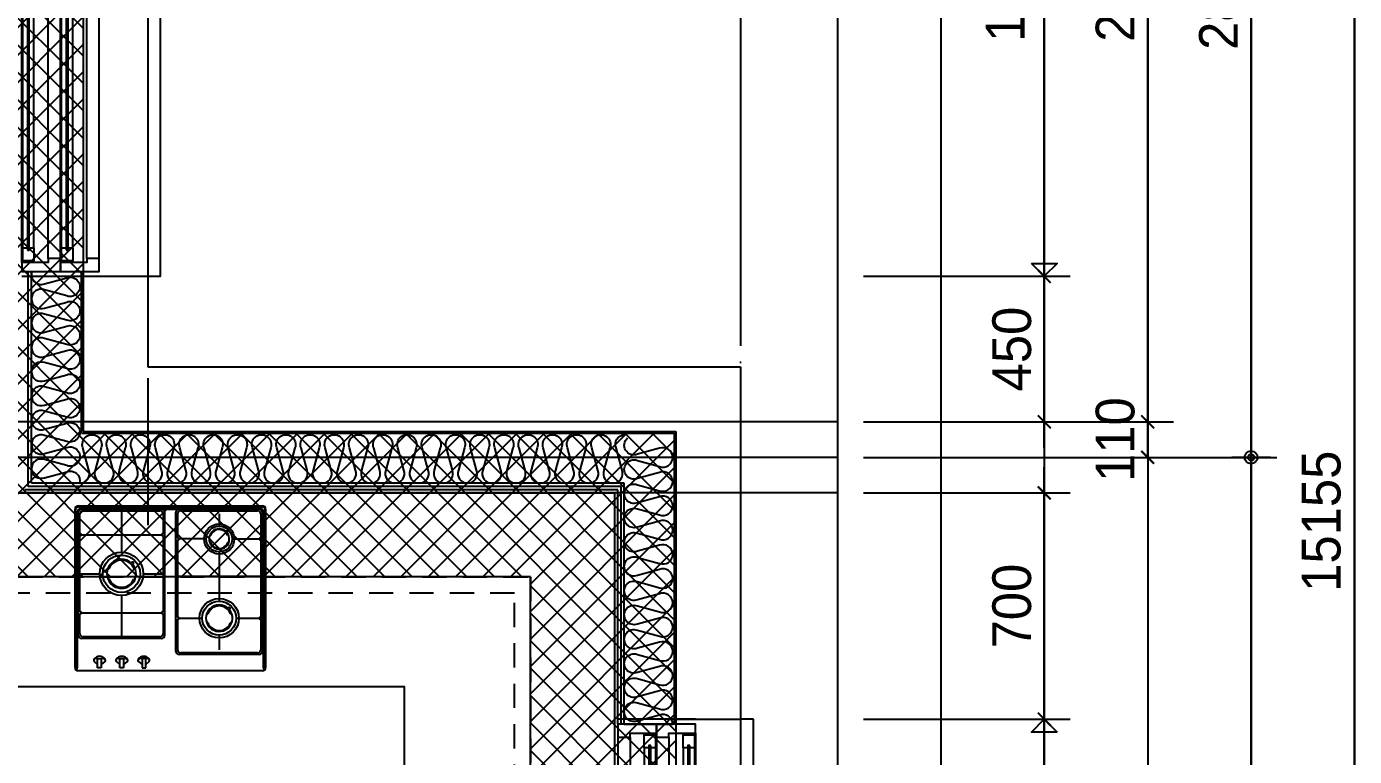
# Model space of a CAD drawing. Header units: millimetres. Extents: x -24416 to 92204, y -190080 to 23760.
# Drawn here: x 65391 to 69501, y -11647 to -9390 of the extents above; entities that cross this region are included whole.
import ezdxf
from ezdxf.xclip import XClip

# ---------------------------------------------------------------- set-up
doc = ezdxf.new("R2010")
doc.units = ezdxf.units.MM
doc.header["$LTSCALE"] = 50
doc.header["$XCLIPFRAME"] = 0
for name, pattern in [('AUDIT_D_220706163347-0', [0]), ('CEN', [62, 60, -1, 0, -1]), ('HID', [2.5, 1.5, -1])]:
    doc.linetypes.add(name, pattern=pattern)
doc.layers.get('defpoints').update_dxf_attribs({"color": 139})
for name, color, linetype, plot in [('AA-CEN', 1, 'CEN', False), ('Defpoint', 135, 'Continuous', False), ('MC', 135, 'Continuous', False)]:
    doc.layers.add(name, color=color, linetype=linetype, plot=plot)
for name, color, linetype in [('AA-XXXX-DIMS', 7, 'Continuous'), ('AA-단열-바닥-욕실', 30, 'Continuous'), ('ARDM', 7, 'Continuous'), ('CEN_CON', 1, 'CEN'), ('CONC', 2, 'Continuous'), ('dan1', 7, 'HID'), ('DIM', 7, 'AUDIT_D_220706163347-0'), ('ELE3_CON', 7, 'Continuous'), ('F-FUR-설치', 6, 'Continuous'), ('FUR', 4, 'Continuous'), ('HAT', 9, 'Continuous'), ('INS', 252, 'Continuous'), ('WAL_DRY', 7, 'Continuous'), ('WIN', 4, 'Continuous'), ('X - 단위세대$0$ETC', 6, 'Continuous')]:
    doc.layers.add(name, color=color, linetype=linetype)
doc.styles.add('HAUD01', font='Dotum.ttf')
doc.styles.add('맑은고딕', font='malgun.ttf', dxfattribs={"width": 0.9})
doc.dimstyles.new('DIM_40', dxfattribs={"dimscale": 40, "dimtxt": 3, "dimasz": 1, "dimexe": 2, "dimexo": 2, "dimgap": 1, "dimtad": 1, "dimdec": 0, "dimzin": 0, "dimdsep": 46, "dimtxsty": '맑은고딕', "dimblk1": 'DIMDOT', "dimblk2": 'DIMDOT', "dimsah": 1, "dimcen": 0.09, "dimdle": 2, "dimclrd": 7, "dimclre": 7, "dimclrt": 3, "dimadec": 0, "dimazin": 0, "dimtfac": 1, "dimtdec": 0, "dimtix": 1, "dimtmove": 2, "dimatfit": 3, "dimldrblk": 'DIMDOT', "dimfxl": 2, "dimtolj": 1, "dimtzin": 0, "dimarcsym": 0})
doc.dimstyles.new('MCDIM_40', dxfattribs={"dimscale": 40, "dimtxt": 3, "dimasz": 1, "dimexe": 2, "dimexo": 2, "dimgap": 1, "dimtad": 1, "dimdec": 0, "dimzin": 0, "dimdsep": 46, "dimtxsty": '맑은고딕', "dimblk1": 'ARCHTICK', "dimblk2": 'ARCHTICK', "dimsah": 1, "dimcen": 0.09, "dimdle": 2, "dimclrd": 7, "dimclre": 7, "dimclrt": 3, "dimadec": 0, "dimazin": 0, "dimtfac": 1, "dimtdec": 0, "dimtix": 1, "dimtmove": 2, "dimatfit": 3, "dimldrblk": 'ARCHTICK', "dimfxl": 1, "dimtolj": 1, "dimtzin": 0, "dimarcsym": 0})
doc.dimstyles.new('외부80-WIN', dxfattribs={"dimscale": 40, "dimtxt": 3, "dimasz": 1, "dimexe": 2, "dimexo": 2.5, "dimgap": 1.5, "dimtad": 1, "dimdec": 0, "dimzin": 0, "dimdsep": 46, "dimtxsty": '맑은고딕', "dimblk": 'DO2-2', "dimblk1": 'DO2-2', "dimblk2": 'DIMDOT', "dimcen": 0.09, "dimdle": 2, "dimclrd": 7, "dimclre": 7, "dimclrt": 3, "dimadec": 0, "dimazin": 0, "dimtfac": 1, "dimtdec": 0, "dimtix": 1, "dimtmove": 2, "dimatfit": 3, "dimldrblk": 'DO2-2', "dimfxl": 1, "dimtolj": 1, "dimtzin": 0, "dimarcsym": 0})

# ---------------------------------------------------------------- blocks, each defined once
blk = doc.blocks.new('WIN_이중창_1200')
at = {"layer": 'Defpoint'}
for p, q in [((-15, 240), (-15, 0)), ((1185, 240), (1185, 0))]:
    blk.add_line(p, q, dxfattribs=at)
at = {"layer": 'WIN'}
blk.add_line((585, -100), (585, 340), dxfattribs=at)
at = {"layer": 'WIN', "color": 8}
for p, q in [((1142, 240), (28, 240)), ((1097, 237), (605, 237)), ((565, 196), (73, 196)), ((1097, 202), (605, 202)), ((1130, 158), (40, 158)), ((565, 161), (73, 161)), ((1130, 120), (40, 120)), ((1097, 117), (605, 117)), ((565, 76), (73, 76)), ((1097, 82), (605, 82)), ((1130, 38), (40, 38)), ((1130, 0), (40, 0)), ((565, 41), (73, 41))]:
    blk.add_line(p, q, dxfattribs=at)
at = {"layer": 'WIN'}
for points in [[(40, 158), (28, 158), (28, 240), (0, 240), (0, 120), (40, 120), (40, 158)], [(605, 216.5), (605, 202), (565, 202), (565, 237), (605, 237), (605, 222.5)], [(1104, 222.5), (1104, 216.5), (598, 216.5), (598, 222.5), (1104, 222.5)], [(1097, 216.5), (1097, 202), (1137, 202), (1137, 237), (1097, 237), (1097, 222.5)], [(1130, 158), (1142, 158), (1142, 240), (1170, 240), (1170, 120), (1130, 120), (1130, 158)], [(73, 175.5), (73, 161), (33, 161), (33, 196), (73, 196), (73, 181.5)], [(572, 181.5), (572, 175.5), (66, 175.5), (66, 181.5), (572, 181.5)], [(565, 175.5), (565, 161), (605, 161), (605, 196), (565, 196), (565, 181.5)], [(40, 38), (28, 38), (28, 120), (0, 120), (0, 0), (40, 0), (40, 38)], [(605, 96.5), (605, 82), (565, 82), (565, 117), (605, 117), (605, 102.5)], [(1104, 102.5), (1104, 96.5), (598, 96.5), (598, 102.5), (1104, 102.5)], [(1097, 96.5), (1097, 82), (1137, 82), (1137, 117), (1097, 117), (1097, 102.5)], [(1130, 38), (1142, 38), (1142, 120), (1170, 120), (1170, 0), (1130, 0), (1130, 38)], [(73, 55.5), (73, 41), (33, 41), (33, 76), (73, 76), (73, 61.5)], [(572, 61.5), (572, 55.5), (66, 55.5), (66, 61.5), (572, 61.5)], [(565, 55.5), (565, 41), (605, 41), (605, 76), (565, 76), (565, 61.5)]]:
    blk.add_lwpolyline(points, dxfattribs=at)
blk = doc.blocks.new('WIN_이중창_1800')
at = {"layer": 'Defpoint'}
for p, q in [((-15, 240), (-15, 0)), ((1785, 240), (1785, 0))]:
    blk.add_line(p, q, dxfattribs=at)
at = {"layer": 'WIN'}
blk.add_line((885, -100), (885, 340), dxfattribs=at)
at = {"layer": 'WIN', "color": 8}
for p, q in [((1742, 240), (28, 240)), ((1697, 237), (905, 237)), ((865, 196), (73, 196)), ((1697, 202), (905, 202)), ((1730, 158), (40, 158)), ((865, 161), (73, 161)), ((1730, 120), (40, 120)), ((1697, 117), (905, 117)), ((865, 76), (73, 76)), ((1697, 82), (905, 82)), ((1730, 38), (40, 38)), ((1730, 0), (40, 0)), ((865, 41), (73, 41))]:
    blk.add_line(p, q, dxfattribs=at)
at = {"layer": 'WIN'}
for points in [[(40, 158), (28, 158), (28, 240), (0, 240), (0, 120), (40, 120), (40, 158)], [(905, 216.5), (905, 202), (865, 202), (865, 237), (905, 237), (905, 222.5)], [(1704, 222.5), (1704, 216.5), (898, 216.5), (898, 222.5), (1704, 222.5)], [(1697, 216.5), (1697, 202), (1737, 202), (1737, 237), (1697, 237), (1697, 222.5)], [(1730, 158), (1742, 158), (1742, 240), (1770, 240), (1770, 120), (1730, 120), (1730, 158)], [(73, 175.5), (73, 161), (33, 161), (33, 196), (73, 196), (73, 181.5)], [(872, 181.5), (872, 175.5), (66, 175.5), (66, 181.5), (872, 181.5)], [(865, 175.5), (865, 161), (905, 161), (905, 196), (865, 196), (865, 181.5)], [(40, 38), (28, 38), (28, 120), (0, 120), (0, 0), (40, 0), (40, 38)], [(905, 96.5), (905, 82), (865, 82), (865, 117), (905, 117), (905, 102.5)], [(1704, 102.5), (1704, 96.5), (898, 96.5), (898, 102.5), (1704, 102.5)], [(1697, 96.5), (1697, 82), (1737, 82), (1737, 117), (1697, 117), (1697, 102.5)], [(1730, 38), (1742, 38), (1742, 120), (1770, 120), (1770, 0), (1730, 0), (1730, 38)], [(73, 55.5), (73, 41), (33, 41), (33, 76), (73, 76), (73, 61.5)], [(872, 61.5), (872, 55.5), (66, 55.5), (66, 61.5), (872, 61.5)], [(865, 55.5), (865, 41), (905, 41), (905, 76), (865, 76), (865, 61.5)]]:
    blk.add_lwpolyline(points, dxfattribs=at)
blk = doc.blocks.new('쿡탑')
at = {"layer": 'FUR'}
for p, q in [((460721, 189595.4), (461291, 189595.4)), ((460711, 189095.4), (460711, 189585.4)), ((460712, 189582.4), (460712, 189318.9)), ((460719, 189103.9), (460719, 189577.4)), ((460721, 189195.4), (460721, 189575.4)), ((460722, 189592.4), (461290, 189592.4)), ((460726, 189267.1), (460726, 189570.4)), ((460729, 189587.4), (461283, 189587.4)), ((460731, 189585.4), (461281, 189585.4)), ((460736, 189580.4), (460973.5, 189580.4)), ((460854.8, 189580.4), (460854.8, 189452.6)), ((460983.5, 189570.4), (460983.5, 189508.6)), ((460988.5, 189195.4), (460988.5, 189575.4)), ((461023.5, 189145.4), (461023.5, 189575.4)), ((461028.5, 189570.4), (461028.5, 189495.4)), ((461038.5, 189580.4), (461276, 189580.4)), ((461157.3, 189570.4), (461157.3, 189532.9)), ((461286, 189570.4), (461286, 189150.4)), ((461291, 189575.4), (461291, 189145.4)), ((461293, 189577.4), (461293, 189103.9)), ((461300, 189582.4), (461300, 189338.9)), ((461301, 189585.4), (461301, 189095.4)), ((460728, 189508.6), (460726, 189508.6)), ((460728, 189503.6), (460726, 189503.6)), ((460730.3, 189506.1), (460979.2, 189506.1)), ((460981.6, 189508.6), (460983.5, 189508.6)), ((460981.6, 189503.6), (460983.5, 189503.6)), ((460983.5, 189503.6), (460983.5, 189267.1)), ((461030.5, 189495.4), (461028.5, 189495.4)), ((461028.5, 189490.4), (461028.5, 189250.4)), ((461030.5, 189490.4), (461028.5, 189490.4)), ((461117.2, 189492.9), (461032.9, 189492.9)), ((461197.3, 189492.9), (461281.7, 189492.9)), ((461284.1, 189495.4), (461286, 189495.4)), ((461284.1, 189490.4), (461286, 189490.4)), ((461157.3, 189452.8), (461157.3, 189300.1)), ((460726, 189385.4), (460787.6, 189385.4)), ((460922, 189385.4), (460983.5, 189385.4)), ((461286, 189376.5), (461028.5, 189376.5)), ((460714, 189156.9), (460712, 189318.9)), ((460854.8, 189318.1), (460854.8, 189190.4)), ((461298, 189156.9), (461300, 189338.9)), ((460728, 189267.1), (460726, 189267.1)), ((460981.6, 189267.1), (460983.5, 189267.1)), ((460726, 189200.4), (460726, 189262.1)), ((460728, 189262.1), (460726, 189262.1)), ((460730.3, 189264.6), (460979.2, 189264.6)), ((460981.6, 189262.1), (460983.5, 189262.1)), ((460983.5, 189262.1), (460983.5, 189200.4)), ((461030.5, 189250.4), (461028.5, 189250.4)), ((461028.5, 189245.4), (461028.5, 189150.4)), ((461030.5, 189245.4), (461028.5, 189245.4)), ((461032.8, 189247.9), (461105, 189247.9)), ((461209.6, 189247.9), (461281.7, 189247.9)), ((461284.1, 189250.4), (461286, 189250.4)), ((461284.1, 189245.4), (461286, 189245.4)), ((460978.5, 189185.4), (460731, 189185.4)), ((460973.5, 189190.4), (460736, 189190.4)), ((461157.3, 189195.6), (461157.3, 189150.4)), ((460714, 189156.9), (460714, 189095.4)), ((461298, 189156.9), (461298, 189095.4)), ((460770.5, 189113.9), (460780.7, 189104.7)), ((460770.5, 189113.9), (460780.7, 189104.7)), ((460780.9, 189123.2), (460792.2, 189123.2)), ((460780.9, 189094.2), (460780.9, 189123.2)), ((460780.9, 189123.2), (460792.2, 189123.2)), ((460780.9, 189094.2), (460780.9, 189123.2)), ((460792.2, 189123.2), (460792.2, 189094.2)), ((460792.2, 189123.2), (460792.2, 189094.2)), ((460803.4, 189113.7), (460792.2, 189104.5)), ((460803.4, 189113.7), (460792.2, 189104.5)), ((460839.4, 189113.9), (460849.6, 189104.7)), ((460839.4, 189113.9), (460849.6, 189104.7)), ((460839.4, 189113.9), (460849.6, 189104.7)), ((460839.4, 189113.9), (460849.6, 189104.7)), ((460839.4, 189113.9), (460849.6, 189104.7)), ((460839.4, 189113.9), (460849.6, 189104.7)), ((460839.4, 189113.9), (460849.6, 189104.7)), ((460839.4, 189113.9), (460849.6, 189104.7)), ((460849.9, 189123.1), (460861.2, 189123.1)), ((460849.9, 189094.2), (460849.9, 189123.1)), ((460849.9, 189123.1), (460861.2, 189123.1)), ((460849.9, 189094.2), (460849.9, 189123.1)), ((460849.9, 189123.1), (460861.2, 189123.1)), ((460849.9, 189094.2), (460849.9, 189123.1)), ((460849.9, 189123.1), (460861.2, 189123.1)), ((460849.9, 189094.2), (460849.9, 189123.1)), ((460849.9, 189123.1), (460861.2, 189123.1)), ((460849.9, 189094.2), (460849.9, 189123.1)), ((460849.9, 189123.1), (460861.2, 189123.1)), ((460849.9, 189094.2), (460849.9, 189123.1)), ((460849.9, 189123.1), (460861.2, 189123.1)), ((460849.9, 189094.2), (460849.9, 189123.1)), ((460849.9, 189123.1), (460861.2, 189123.1)), ((460849.9, 189094.2), (460849.9, 189123.1)), ((460872.3, 189113.7), (460861.1, 189104.5)), ((460872.3, 189113.7), (460861.1, 189104.5)), ((460872.3, 189113.7), (460861.1, 189104.5)), ((460872.3, 189113.7), (460861.1, 189104.5)), ((460872.3, 189113.7), (460861.1, 189104.5)), ((460872.3, 189113.7), (460861.1, 189104.5)), ((460872.3, 189113.7), (460861.1, 189104.5)), ((460872.3, 189113.7), (460861.1, 189104.5)), ((460861.2, 189123.1), (460861.2, 189094.2)), ((460861.2, 189123.1), (460861.2, 189094.2)), ((460861.2, 189123.1), (460861.2, 189094.2)), ((460861.2, 189123.1), (460861.2, 189094.2)), ((460861.2, 189123.1), (460861.2, 189094.2)), ((460861.2, 189123.1), (460861.2, 189094.2)), ((460861.2, 189123.1), (460861.2, 189094.2)), ((460861.2, 189123.1), (460861.2, 189094.2)), ((460907.3, 189113.7), (460918.4, 189104.5)), ((460907.3, 189113.7), (460918.4, 189104.5)), ((460907.3, 189113.7), (460918.4, 189104.5)), ((460907.3, 189113.7), (460918.4, 189104.5)), ((460907.3, 189113.7), (460918.4, 189104.5)), ((460907.3, 189113.7), (460918.4, 189104.5)), ((460907.3, 189113.7), (460918.4, 189104.5)), ((460907.3, 189113.7), (460918.4, 189104.5)), ((460929.7, 189123.1), (460918.4, 189123.1)), ((460918.4, 189123.1), (460918.4, 189094.2)), ((460929.7, 189123.1), (460918.4, 189123.1)), ((460918.4, 189123.1), (460918.4, 189094.2)), ((460929.7, 189123.1), (460918.4, 189123.1)), ((460918.4, 189123.1), (460918.4, 189094.2)), ((460929.7, 189123.1), (460918.4, 189123.1)), ((460918.4, 189123.1), (460918.4, 189094.2)), ((460929.7, 189123.1), (460918.4, 189123.1)), ((460918.4, 189123.1), (460918.4, 189094.2)), ((460929.7, 189123.1), (460918.4, 189123.1)), ((460918.4, 189123.1), (460918.4, 189094.2)), ((460929.7, 189123.1), (460918.4, 189123.1)), ((460918.4, 189123.1), (460918.4, 189094.2)), ((460929.7, 189123.1), (460918.4, 189123.1)), ((460918.4, 189123.1), (460918.4, 189094.2)), ((460929.7, 189094.2), (460929.7, 189123.1)), ((460929.7, 189094.2), (460929.7, 189123.1)), ((460929.7, 189094.2), (460929.7, 189123.1)), ((460929.7, 189094.2), (460929.7, 189123.1)), ((460929.7, 189094.2), (460929.7, 189123.1)), ((460929.7, 189094.2), (460929.7, 189123.1)), ((460929.7, 189094.2), (460929.7, 189123.1)), ((460929.7, 189094.2), (460929.7, 189123.1)), ((460940.2, 189113.9), (460930, 189104.7)), ((460940.2, 189113.9), (460930, 189104.7)), ((460940.2, 189113.9), (460930, 189104.7)), ((460940.2, 189113.9), (460930, 189104.7)), ((460940.2, 189113.9), (460930, 189104.7)), ((460940.2, 189113.9), (460930, 189104.7)), ((460940.2, 189113.9), (460930, 189104.7)), ((460940.2, 189113.9), (460930, 189104.7)), ((461281, 189135.4), (461033.5, 189135.4)), ((461276, 189140.4), (461038.5, 189140.4)), ((461291, 189085.4), (460721, 189085.4)), ((460792.2, 189094.2), (460780.9, 189094.2)), ((460792.2, 189094.2), (460780.9, 189094.2)), ((460861.2, 189094.2), (460849.9, 189094.2)), ((460861.2, 189094.2), (460849.9, 189094.2)), ((460861.2, 189094.2), (460849.9, 189094.2)), ((460861.2, 189094.2), (460849.9, 189094.2)), ((460861.2, 189094.2), (460849.9, 189094.2)), ((460861.2, 189094.2), (460849.9, 189094.2)), ((460861.2, 189094.2), (460849.9, 189094.2)), ((460861.2, 189094.2), (460849.9, 189094.2)), ((460918.4, 189094.2), (460929.7, 189094.2)), ((460918.4, 189094.2), (460929.7, 189094.2)), ((460918.4, 189094.2), (460929.7, 189094.2)), ((460918.4, 189094.2), (460929.7, 189094.2)), ((460918.4, 189094.2), (460929.7, 189094.2)), ((460918.4, 189094.2), (460929.7, 189094.2)), ((460918.4, 189094.2), (460929.7, 189094.2)), ((460918.4, 189094.2), (460929.7, 189094.2))]:
    blk.add_line(p, q, dxfattribs=at)
for centre, radius in [((461157.3, 189492.9), 46.7), ((461157.3, 189492.9), 40), ((460854.8, 189385.4), 67.2), ((460854.8, 189385.4), 57.7), ((461157.3, 189247.9), 60.9), ((461157.3, 189247.9), 52.3)]:
    blk.add_circle(centre, radius, dxfattribs=at)
for centre, radius, start, end in [((460721, 189585.4), 10, 90, 180), ((461291, 189585.4), 10, 0, 90), ((460722, 189582.4), 10, 90, 180), ((460729, 189577.4), 10, 90, 180), ((460731, 189575.4), 10, 90, 180), ((460736, 189570.4), 10, 90, 180), ((460973.5, 189570.4), 10, 0, 90), ((460978.5, 189575.4), 10, 0, 90), ((461033.5, 189575.4), 10, 90, 180), ((461038.5, 189570.4), 10, 90, 180), ((461276, 189570.4), 10, 0, 90), ((461281, 189575.4), 10, 0, 90), ((461283, 189577.4), 10, 0, 90), ((461290, 189582.4), 10, 0, 90), ((461157.3, 189492.9), 31.4, 46.3378, 40.7194), ((461157.3, 189492.9), 29.2, 21.5687, 157.2181), ((460727.8, 189506.1), 2.51, 274.2415, 85.7585), ((460981.7, 189506.1), 2.51, 94.2415, 265.7585), ((461030.3, 189492.9), 2.51, 274.2415, 85.7585), ((461156.1, 189435.2), 55.6, 120.4999, 120.9395), ((461157.9, 189550.4), 55.6, 237.2301, 237.6615), ((461128.7, 189481.7), 1.53, 21.2578, 120.4999), ((461129, 189504.7), 1.53, 237.6615, 337.2181), ((461157.3, 189492.9), 29.2, 201.2578, 336.4054), ((461185.4, 189480.6), 1.53, 57.1633, 156.4054), ((461185.8, 189504.1), 1.53, 201.5687, 301.1252), ((461156.1, 189435.2), 55.6, 56.7238, 57.1633), ((461157.9, 189550.4), 55.6, 301.1252, 301.5566), ((461284.2, 189492.9), 2.51, 94.2415, 265.7585), ((460854.8, 189385.4), 45.2, 46.3378, 40.7194), ((460855.7, 189468.2), 80, 237.2301, 237.6615), ((460814, 189402.5), 2.21, 237.6615, 337.2181), ((460854.8, 189385.4), 42, 21.5687, 157.2181), ((460895.9, 189401.6), 2.21, 201.5687, 301.1252), ((460855.7, 189468.2), 80, 301.1252, 301.5566), ((460853.1, 189302.3), 80, 120.4999, 120.9395), ((460813.6, 189369.3), 2.21, 21.2578, 120.4999), ((460854.8, 189385.4), 42, 201.2578, 336.4054), ((460895.3, 189367.7), 2.21, 57.1633, 156.4054), ((460853.1, 189302.3), 80, 56.7238, 57.1633), ((460727.8, 189264.6), 2.51, 274.2415, 85.7585), ((460981.7, 189264.6), 2.51, 94.2415, 265.7585), ((461157.3, 189247.9), 41, 46.3378, 40.7194), ((461157.3, 189247.9), 38.1, 21.5687, 157.2181), ((461030.3, 189247.9), 2.51, 274.2415, 85.7585), ((461155.7, 189172.5), 72.6, 120.4999, 120.9395), ((461158.1, 189323), 72.6, 237.2301, 237.6615), ((461119.9, 189233.3), 2, 21.2578, 120.4999), ((461120.3, 189263.4), 2, 237.6615, 337.2181), ((461157.3, 189247.9), 38.1, 201.2578, 336.4054), ((461194, 189231.8), 2, 57.1633, 156.4054), ((461194.5, 189262.6), 2, 201.5687, 301.1252), ((461155.7, 189172.5), 72.6, 56.7238, 57.1633), ((461158.1, 189323), 72.6, 301.1252, 301.5566), ((461284.2, 189247.9), 2.51, 94.2415, 265.7585), ((460731, 189195.4), 10, 180, 270), ((460736, 189200.4), 10, 180, 270), ((460973.5, 189200.4), 10, 270, 0), ((460978.5, 189195.4), 10, 270, 0), ((461033.5, 189145.4), 10, 180, 270), ((461038.5, 189150.4), 10, 180, 270), ((461276, 189150.4), 10, 270, 0), ((461281, 189145.4), 10, 270, 0), ((460658.6, 189105.8), 60.4, 341.5721, 1.816), ((460773.8, 189117.6), 5, 148.5357, 228.0471), ((460773.8, 189117.6), 5, 148.5357, 228.0471), ((460776.4, 189115.1), 8.47, 57.3013, 148.1768), ((460776.4, 189115.1), 8.47, 57.3013, 148.1768), ((460787, 189109.6), 20.4, 31.2565, 148.5357), ((460787, 189109.6), 20.4, 31.2565, 148.5357), ((460796.9, 189113.5), 9.86, 34.7229, 117.6077), ((460796.9, 189113.5), 9.86, 34.7229, 117.6077), ((460800.2, 189117.6), 5, 309.4595, 31.2565), ((460800.2, 189117.6), 5, 309.4595, 31.2565), ((460842.8, 189117.6), 5, 148.5357, 228.0471), ((460842.8, 189117.6), 5, 148.5357, 228.0471), ((460842.8, 189117.6), 5, 148.5357, 228.0471), ((460842.8, 189117.6), 5, 148.5357, 228.0471), ((460842.8, 189117.6), 5, 148.5357, 228.0471), ((460842.8, 189117.6), 5, 148.5357, 228.0471), ((460842.8, 189117.6), 5, 148.5357, 228.0471), ((460842.8, 189117.6), 5, 148.5357, 228.0471), ((460845.3, 189115), 8.47, 57.3013, 148.1768), ((460845.3, 189115), 8.47, 57.3013, 148.1768), ((460845.3, 189115), 8.47, 57.3013, 148.1768), ((460845.3, 189115), 8.47, 57.3013, 148.1768), ((460845.3, 189115), 8.47, 57.3013, 148.1768), ((460845.3, 189115), 8.47, 57.3013, 148.1768), ((460845.3, 189115), 8.47, 57.3013, 148.1768), ((460845.3, 189115), 8.47, 57.3013, 148.1768), ((460855.9, 189109.5), 20.4, 31.2565, 148.5357), ((460855.9, 189109.5), 20.4, 31.2565, 148.5357), ((460855.9, 189109.5), 20.4, 31.2565, 148.5357), ((460855.9, 189109.5), 20.4, 31.2565, 148.5357), ((460855.9, 189109.5), 20.4, 31.2565, 148.5357), ((460855.9, 189109.5), 20.4, 31.2565, 148.5357), ((460855.9, 189109.5), 20.4, 31.2565, 148.5357), ((460855.9, 189109.5), 20.4, 31.2565, 148.5357), ((460865.8, 189113.4), 9.86, 34.7229, 117.6077), ((460865.8, 189113.4), 9.86, 34.7229, 117.6077), ((460865.8, 189113.4), 9.86, 34.7229, 117.6077), ((460865.8, 189113.4), 9.86, 34.7229, 117.6077), ((460865.8, 189113.4), 9.86, 34.7229, 117.6077), ((460865.8, 189113.4), 9.86, 34.7229, 117.6077), ((460865.8, 189113.4), 9.86, 34.7229, 117.6077), ((460865.8, 189113.4), 9.86, 34.7229, 117.6077), ((460869.1, 189117.5), 5, 309.4595, 31.2565), ((460869.1, 189117.5), 5, 309.4595, 31.2565), ((460869.1, 189117.5), 5, 309.4595, 31.2565), ((460869.1, 189117.5), 5, 309.4595, 31.2565), ((460869.1, 189117.5), 5, 309.4595, 31.2565), ((460869.1, 189117.5), 5, 309.4595, 31.2565), ((460869.1, 189117.5), 5, 309.4595, 31.2565), ((460869.1, 189117.5), 5, 309.4595, 31.2565), ((460910.5, 189117.5), 5, 148.7435, 230.5405), ((460910.5, 189117.5), 5, 148.7435, 230.5405), ((460910.5, 189117.5), 5, 148.7435, 230.5405), ((460910.5, 189117.5), 5, 148.7435, 230.5405), ((460910.5, 189117.5), 5, 148.7435, 230.5405), ((460910.5, 189117.5), 5, 148.7435, 230.5405), ((460910.5, 189117.5), 5, 148.7435, 230.5405), ((460910.5, 189117.5), 5, 148.7435, 230.5405), ((460913.8, 189113.4), 9.86, 62.3923, 145.2771), ((460913.8, 189113.4), 9.86, 62.3923, 145.2771), ((460913.8, 189113.4), 9.86, 62.3923, 145.2771), ((460913.8, 189113.4), 9.86, 62.3923, 145.2771), ((460913.8, 189113.4), 9.86, 62.3923, 145.2771), ((460913.8, 189113.4), 9.86, 62.3923, 145.2771), ((460913.8, 189113.4), 9.86, 62.3923, 145.2771), ((460913.8, 189113.4), 9.86, 62.3923, 145.2771), ((460923.6, 189109.5), 20.4, 31.4643, 148.7435), ((460923.6, 189109.5), 20.4, 31.4643, 148.7435), ((460923.6, 189109.5), 20.4, 31.4643, 148.7435), ((460923.6, 189109.5), 20.4, 31.4643, 148.7435), ((460923.6, 189109.5), 20.4, 31.4643, 148.7435), ((460923.6, 189109.5), 20.4, 31.4643, 148.7435), ((460923.6, 189109.5), 20.4, 31.4643, 148.7435), ((460923.6, 189109.5), 20.4, 31.4643, 148.7435), ((460934.2, 189115), 8.47, 31.8232, 122.6987), ((460934.2, 189115), 8.47, 31.8232, 122.6987), ((460934.2, 189115), 8.47, 31.8232, 122.6987), ((460934.2, 189115), 8.47, 31.8232, 122.6987), ((460934.2, 189115), 8.47, 31.8232, 122.6987), ((460934.2, 189115), 8.47, 31.8232, 122.6987), ((460934.2, 189115), 8.47, 31.8232, 122.6987), ((460934.2, 189115), 8.47, 31.8232, 122.6987), ((460936.8, 189117.6), 5, 311.9529, 31.4643), ((460936.8, 189117.6), 5, 311.9529, 31.4643), ((460936.8, 189117.6), 5, 311.9529, 31.4643), ((460936.8, 189117.6), 5, 311.9529, 31.4643), ((460936.8, 189117.6), 5, 311.9529, 31.4643), ((460936.8, 189117.6), 5, 311.9529, 31.4643), ((460936.8, 189117.6), 5, 311.9529, 31.4643), ((460936.8, 189117.6), 5, 311.9529, 31.4643), ((461353.4, 189105.8), 60.4, 178.184, 198.4279), ((460721, 189095.4), 10, 180, 270), ((460708.5, 189096.9), 5.72, 302.473, 344.4523), ((461291, 189095.4), 10, 270, 0), ((461303.5, 189096.9), 5.72, 195.5477, 237.527)]:
    blk.add_arc(centre, radius, start, end, dxfattribs=at)
at = {"layer": 'FUR', "extrusion": (0, 0, -1)}
for centre, major_axis in [((461180.8, 189516), (0, -2.7)), ((460888.6, 189418.7), (0, -3.88)), ((461187.9, 189278.1), (0, -3.52))]:
    blk.add_ellipse(centre, major_axis=major_axis, ratio=0.678938, start_param=1.412183, end_param=6.112097, dxfattribs=at)
blk = doc.blocks.new('U-76B(확장)', base_point=(4647231.1, 20750.39))
at = {"layer": 'CEN_CON'}
for p, q in [((8810, -300), (8810, 5480)), ((15255, 1835), (8600, 1835)), ((15255, 0), (-300, 0))]:
    blk.add_line(p, q, dxfattribs=at)
at = {"layer": 'CONC'}
for p, q in [((9370, 2035), (8890, 2035)), ((8890, 2035), (8890, 200)), ((9370, 2035), (9370, 1835)), ((9370, 1835), (9090, 1835)), ((9090, 1835), (9090, 0)), ((8890, 200), (8000, 200)), ((8000, 200), (8000, 0)), ((9090, 0), (8000, 0))]:
    blk.add_line(p, q, dxfattribs=at)
at = {"layer": 'dan1'}
for p, q in [((8440, 2485), (8440, 650)), ((8440, 650), (6710, 650))]:
    blk.add_line(p, q, dxfattribs=at)
at = {"layer": 'ELE3_CON'}
for p, q in [((11170, 1835), (9370, 1835)), ((8000, 0), (6800, 0))]:
    blk.add_line(p, q, dxfattribs=at)
at = {"layer": 'FUR'}
blk.add_lwpolyline([(6410, 390), (6410, 1040), (8100, 1040), (8100, 3380), (8700, 3380), (8700, 390)], close=True, dxfattribs=at)
at = {"layer": 'FUR', "linetype": 'HID'}
blk.add_lwpolyline([(6410, 700), (8390, 700), (8390, 3380)], dxfattribs=at)
at = {"layer": 'INS'}
for p, q in [((8730, 2195), (9385, 2195)), ((8730, 360), (8730, 2195)), ((9385, 2195), (9385, 2045)), ((8885, 2040), (9385, 2040)), ((8885, 2040), (8885, 205)), ((7985, 360), (8730, 360)), ((7985, 360), (7985, 210)), ((7985, 205), (8885, 205))]:
    blk.add_line(p, q, dxfattribs=at)
for points in [[(9385, 2193.29, 0.6385386), (9346.95, 2154.35), (9365.55, 2085.65, -1.4491979), (9309.45, 2085.65), (9328.05, 2154.35, 0.5248557), (9300, 2195, 0.5248557), (9271.95, 2154.35), (9290.55, 2085.65, -1.4491979), (9234.45, 2085.65), (9253.05, 2154.35, 0.5248557), (9225, 2195, 0.5248557), (9196.95, 2154.35), (9215.55, 2085.65, -1.4491979), (9159.45, 2085.65), (9178.05, 2154.35, 0.5248557), (9150, 2195, 0.5248557), (9121.95, 2154.35), (9140.55, 2085.65, -1.4491979), (9084.45, 2085.65), (9103.05, 2154.35, 0.5248557), (9075, 2195, 0.5248557), (9046.95, 2154.35), (9065.55, 2085.65, -1.4491979), (9009.45, 2085.65), (9028.05, 2154.35, 0.5248557), (9000, 2195, 0.5248557), (8971.95, 2154.35), (8990.55, 2085.65, -1.4491979), (8934.45, 2085.65), (8953.05, 2154.35, 0.5248557), (8925, 2195, 0.5248557), (8896.95, 2154.35), (8915.55, 2085.65, -1.4491979), (8859.45, 2085.65), (8878.05, 2154.35, 0.5248557), (8850, 2195, 0.5248557), (8821.95, 2154.35), (8840.55, 2085.65, -1.4491979), (8784.45, 2085.65), (8803.05, 2154.35, 0.5248557), (8775, 2195, 0.5248557), (8746.95, 2154.35), (8765.55, 2085.65, -0.6083797), (8730, 2045.95, -0.6083797)], [(8730, 2045, 0.5248557), (8770.65, 2016.95), (8839.35, 2035.55, -1.4491979), (8839.35, 1979.45), (8770.65, 1998.05, 0.5248557), (8730, 1970, 0.5248557), (8770.65, 1941.95), (8839.35, 1960.55, -1.4491979), (8839.35, 1904.45), (8770.65, 1923.05, 0.5248557), (8730, 1895, 0.5248557), (8770.65, 1866.95), (8839.35, 1885.55, -1.4491979), (8839.35, 1829.45), (8770.65, 1848.05, 0.5248557), (8730, 1820, 0.5248557), (8770.65, 1791.95), (8839.35, 1810.55, -1.4491979), (8839.35, 1754.45), (8770.65, 1773.05, 0.5248557), (8730, 1745, 0.5248557), (8770.65, 1716.95), (8839.35, 1735.55, -1.4491979), (8839.35, 1679.45), (8770.65, 1698.05, 0.5248557), (8730, 1670, 0.5248557), (8770.65, 1641.95), (8839.35, 1660.55, -1.4491979), (8839.35, 1604.45), (8770.65, 1623.05, 0.5248557), (8730, 1595, 0.5248557), (8770.65, 1566.95), (8839.35, 1585.55, -1.4491979), (8839.35, 1529.45), (8770.65, 1548.05, 0.5248557), (8730, 1520, 0.5248557), (8770.65, 1491.95), (8839.35, 1510.55, -1.4491979), (8839.35, 1454.45), (8770.65, 1473.05, 0.5248557), (8730, 1445, 0.5248557), (8770.65, 1416.95), (8839.35, 1435.55, -1.4491979), (8839.35, 1379.45), (8770.65, 1398.05, 0.5248557), (8730, 1370, 0.5248557), (8770.65, 1341.95), (8839.35, 1360.55, -1.4491979), (8839.35, 1304.45), (8770.65, 1323.05, 0.5248557), (8730, 1295, 0.5248557), (8770.65, 1266.95), (8839.35, 1285.55, -1.4491979), (8839.35, 1229.45), (8770.65, 1248.05, 0.5248557), (8730, 1220, 0.5248557), (8770.65, 1191.95), (8839.35, 1210.55, -1.4491979), (8839.35, 1154.45), (8770.65, 1173.05, 0.5248557), (8730, 1145, 0.5248557), (8770.65, 1116.95), (8839.35, 1135.55, -1.4491979), (8839.35, 1079.45), (8770.65, 1098.05, 0.5248557), (8730, 1070, 0.5248557), (8770.65, 1041.95), (8839.35, 1060.55, -1.4491979), (8839.35, 1004.45), (8770.65, 1023.05, 0.5248557), (8730, 995, 0.5248557), (8770.65, 966.95), (8839.35, 985.55, -1.4491979), (8839.35, 929.45), (8770.65, 948.05, 0.5248557), (8730, 920, 0.5248557), (8770.65, 891.95), (8839.35, 910.55, -1.4491979), (8839.35, 854.45), (8770.65, 873.05, 0.5248557), (8730, 845, 0.5248557), (8770.65, 816.95), (8839.35, 835.55, -1.4491979), (8839.35, 779.45), (8770.65, 798.05, 0.5248557), (8730, 770, 0.5248557), (8770.65, 741.95), (8839.35, 760.55, -1.4491979), (8839.35, 704.45), (8770.65, 723.05, 0.5248557), (8730, 695, 0.5248557), (8770.65, 666.95), (8839.35, 685.55, -1.4491979), (8839.35, 629.45), (8770.65, 648.05, 0.5248557), (8730, 620, 0.5248557), (8770.65, 591.95), (8839.35, 610.55, -1.4491979), (8839.35, 554.45), (8770.65, 573.05, 0.5248557), (8730, 545, 0.5248557), (8770.65, 516.95), (8839.35, 535.55, -1.4491979), (8839.35, 479.45), (8770.65, 498.05, 0.5248557), (8730, 470, 0.5248557), (8770.65, 441.95), (8839.35, 460.55, -1.4491979), (8839.35, 404.45), (8770.65, 423.05, 0.5248557), (8730, 395, 0.5248557), (8770.65, 366.95), (8839.35, 385.55, -0.4986145), (8879.9, 360, -0.4986145)], [(7985, 210, 0.5248557), (8013.05, 250.65), (7994.45, 319.35, -1.4491979), (8050.55, 319.35), (8031.95, 250.65, 0.5248557), (8060, 210, 0.5248557), (8088.05, 250.65), (8069.45, 319.35, -1.4491979), (8125.55, 319.35), (8106.95, 250.65, 0.5248557), (8135, 210, 0.5248557), (8163.05, 250.65), (8144.45, 319.35, -1.4491979), (8200.55, 319.35), (8181.95, 250.65, 0.5248557), (8210, 210, 0.5248557), (8238.05, 250.65), (8219.45, 319.35, -1.4491979), (8275.55, 319.35), (8256.95, 250.65, 0.5248557), (8285, 210, 0.5248557), (8313.05, 250.65), (8294.45, 319.35, -1.4491979), (8350.55, 319.35), (8331.95, 250.65, 0.5248557), (8360, 210, 0.5248557), (8388.05, 250.65), (8369.45, 319.35, -1.4491979), (8425.55, 319.35), (8406.95, 250.65, 0.5248557), (8435, 210, 0.5248557), (8463.05, 250.65), (8444.45, 319.35, -1.4491979), (8500.55, 319.35), (8481.95, 250.65, 0.5248557), (8510, 210, 0.5248557), (8538.05, 250.65), (8519.45, 319.35, -1.4491979), (8575.55, 319.35), (8556.95, 250.65, 0.5248557), (8585, 210, 0.5248557), (8613.05, 250.65), (8594.45, 319.35, -1.4491979), (8650.55, 319.35), (8631.95, 250.65, 0.5248557), (8660, 210, 0.5248557), (8688.05, 250.65), (8669.45, 319.35, -1.4491979), (8725.55, 319.35), (8706.95, 250.65, 0.5248557), (8735, 210, 0.5248557), (8763.05, 250.65), (8744.45, 319.35, -1.4491979), (8800.55, 319.35), (8781.95, 250.65, 0.5248557), (8810, 210, 0.5248557), (8838.05, 250.65), (8819.45, 319.35, -0.8344273), (8870, 349.84)]]:
    blk.add_lwpolyline(points, format="xyb", dxfattribs=at)
at = {"layer": 'MC'}
for p, q in [((8700, -300), (8700, 5480)), ((8920, -300), (8920, 5480))]:
    blk.add_line(p, q, dxfattribs=at)
at = {"layer": 'WAL_DRY'}
for p, q in [((8710, 380), (8710, 2215)), ((8720, 370), (8720, 2205)), ((8720, 2205), (9385, 2205)), ((7985, 380), (8710, 380)), ((7985, 370), (8720, 370))]:
    blk.add_line(p, q, dxfattribs=at)
at = {"layer": 'X - 단위세대$0$ETC'}
for points in [[(11170, 1795), (11170, 1835), (9370, 1835), (9370, 1795), (11170, 1795)], [(8000, -40), (8000, 0), (6800, 0), (6800, -40), (8000, -40)]]:
    blk.add_lwpolyline(points, dxfattribs=at)
at = {"layer": 'F-FUR-설치', "rotation": 270}
blk.add_blockref('쿡탑', (-180935.36, 462771.03), dxfattribs=at)
at = {"layer": 'WIN', "xscale": -1}
blk.add_blockref('WIN_이중창_1800', (11155, 1985), dxfattribs=at)
at = {"layer": 'WIN', "xscale": -1, "rotation": 180}
blk.add_blockref('WIN_이중창_1200', (6815, 380), dxfattribs=at)
blk = doc.blocks.new('A$C1CAF0AFA')
at = {"layer": 'HAT'}
h = blk.add_hatch(dxfattribs=at)
h.set_pattern_fill('_USER', color=5, scale=60, angle=45, double=1, pattern_type=0)
h.set_pattern_definition([(45, (0, -23760), (-42.426407, 42.426407), []), (135, (0, -23760), (-42.426407, -42.426407), [])])
h.paths.add_polyline_path([(57191.4, -37067.1), (57641.4, -37067.1), (57641.4, -35917.1), (57501.4, -35917.1), (57501.4, -35752.1), (60021.4, -35752.1), (60021.4, -35427.1), (59698.9, -35427.1), (59698.9, -35227.1), (60021.4, -35227.1), (60021.4, -28262.1), (59571.4, -28262.1), (59571.4, -33477.1), (59421.4, -33477.1), (59421.4, -34877.1), (59571.4, -34877.1), (59571.4, -35302.1), (57051.4, -35302.1), (57051.4, -36367.1), (57178.4, -36367.1), (57178.4, -37067.1)])
h.paths.add_polyline_path([(63626.4, -28712.1), (63626.4, -28262.1), (65566.4, -28262.1), (65566.4, -34402.1), (67401.4, -34402.1), (67401.4, -37032.1), (65411.4, -37032.1), (65411.4, -42642.1), (60871.4, -42642.1), (60871.4, -41602.1), (57191.4, -41602.1), (57191.4, -41152.1), (60811.4, -41152.1), (60811.4, -41442.1), (61011.4, -41442.1), (61011.4, -41152.1), (61321.4, -41152.1), (61321.4, -42192.1), (64961.4, -42192.1), (64961.4, -36582.1), (66951.4, -36582.1), (66951.4, -34852.1), (65116.4, -34852.1), (65116.4, -28712.1)])
at = {"layer": 'AA-CEN', "color": 4}
blk.add_lwpolyline([(63626.4, -28712.1), (63626.4, -28262.1), (65566.4, -28262.1), (65566.4, -34402.1), (67401.4, -34402.1), (67401.4, -37032.1), (65411.4, -37032.1), (65411.4, -42642.1), (60871.4, -42642.1), (60871.4, -41602.1), (57191.4, -41602.1), (57191.4, -41152.1), (60811.4, -41152.1), (60811.4, -41442.1), (61011.4, -41442.1), (61011.4, -41152.1), (61321.4, -41152.1), (61321.4, -42192.1), (64961.4, -42192.1), (64961.4, -36582.1), (66951.4, -36582.1), (66951.4, -34852.1), (65116.4, -34852.1), (65116.4, -28712.1)], close=True, dxfattribs=at)
blk = doc.blocks.new('DIMDOT')
at = {"layer": 'AA-XXXX-DIMS'}
for p, q in [((0, -1.5), (0, 1.5)), ((-1.5, 0), (1.5, 0))]:
    blk.add_line(p, q, dxfattribs=at)
for radius in [0.5, 0.25]:
    blk.add_circle((0, 0), radius, dxfattribs=at)
blk = doc.blocks.new('*D47')
at = {"layer": 'defpoints', "color": 0, "transparency": 16777216}
for p in [(20834.2, -28137.1), (22434.2, -28137.1), (20834.2, -43292.1)]:
    blk.add_point(p, dxfattribs=at)
at = {"layer": 'DIM', "color": 7, "lineweight": -2, "transparency": 16777216}
for p, q in [((20914.2, -28137.1), (22514.2, -28137.1)), ((22434.2, -43252.1), (22434.2, -28177.1)), ((20914.2, -43292.1), (22514.2, -43292.1))]:
    blk.add_line(p, q, dxfattribs=at)
at = {"layer": 'DIM', "color": 7, "lineweight": -2, "transparency": 16777216, "xscale": 40, "yscale": 40, "zscale": 40}
for p, rotation in [((22434.2, -28137.1), 90), ((22434.2, -43292.1), 270)]:
    blk.add_blockref('DIMDOT', p, dxfattribs=dict(at, rotation=rotation))
at = {"layer": 'DIM', "color": 3, "transparency": 16777216, "insert": (22331.9, -34679.6), "char_height": 120, "attachment_point": 5, "rotation": 90, "style": 'HAUD01'}
blk.add_mtext('\\A1;15155', dxfattribs=at)
blk = doc.blocks.new('*D50')
at = {"layer": 'defpoints', "color": 0, "transparency": 16777216}
for p in [(20834.2, -34482.1), (22114.2, -34482.1), (20834.2, -37077.1)]:
    blk.add_point(p, dxfattribs=at)
at = {"layer": 'DIM', "color": 7, "lineweight": -2, "transparency": 16777216}
for p, q in [((20914.2, -34482.1), (22194.2, -34482.1)), ((22114.2, -37037.1), (22114.2, -34522.1)), ((20914.2, -37077.1), (22194.2, -37077.1))]:
    blk.add_line(p, q, dxfattribs=at)
at = {"layer": 'DIM', "color": 7, "lineweight": -2, "transparency": 16777216, "xscale": 40, "yscale": 40, "zscale": 40}
for p, rotation in [((22114.2, -34482.1), 90), ((22114.2, -37077.1), 270)]:
    blk.add_blockref('DIMDOT', p, dxfattribs=dict(at, rotation=rotation))
at = {"layer": 'DIM', "color": 3, "transparency": 16777216, "insert": (22014.1, -35779.6), "char_height": 120, "attachment_point": 5, "rotation": 90, "style": 'HAUD01'}
blk.add_mtext('\\A1;2595', dxfattribs=at)
blk = doc.blocks.new('*D51')
at = {"layer": 'defpoints', "color": 0, "transparency": 16777216}
for p in [(20834.2, -31612.1), (22114.2, -31612.1), (20834.2, -34482.1)]:
    blk.add_point(p, dxfattribs=at)
at = {"layer": 'DIM', "color": 7, "lineweight": -2, "transparency": 16777216}
for p, q in [((20914.2, -31612.1), (22194.2, -31612.1)), ((22114.2, -34442.1), (22114.2, -31652.1)), ((20914.2, -34482.1), (22194.2, -34482.1))]:
    blk.add_line(p, q, dxfattribs=at)
at = {"layer": 'DIM', "color": 7, "lineweight": -2, "transparency": 16777216, "xscale": 40, "yscale": 40, "zscale": 40}
for p, rotation in [((22114.2, -31612.1), 90), ((22114.2, -34482.1), 270)]:
    blk.add_blockref('DIMDOT', p, dxfattribs=dict(at, rotation=rotation))
at = {"layer": 'DIM', "color": 3, "transparency": 16777216, "insert": (22014.1, -33047.1), "char_height": 120, "attachment_point": 5, "rotation": 90, "style": 'HAUD01'}
blk.add_mtext('\\A1;2870', dxfattribs=at)
blk = doc.blocks.new('_ArchTick')
at = {"color": 0, "linetype": 'ByBlock', "const_width": 0.15}
blk.add_lwpolyline([(-0.5, -0.5), (0.5, 0.5)], dxfattribs=at)
blk = doc.blocks.new('*D55')
at = {"layer": 'defpoints', "color": 0, "transparency": 16777216}
for p in [(20834.2, -34372.1), (21794.2, -34372.1), (20834.2, -34482.1)]:
    blk.add_point(p, dxfattribs=at)
at = {"layer": 'DIM', "color": 7, "lineweight": -2, "transparency": 16777216}
for p, q in [((21794.2, -34372.1), (21794.2, -34332.1)), ((20914.2, -34372.1), (21874.2, -34372.1)), ((21794.2, -34482.1), (21794.2, -34372.1)), ((20914.2, -34482.1), (21874.2, -34482.1)), ((21794.2, -34482.1), (21794.2, -34522.1))]:
    blk.add_line(p, q, dxfattribs=at)
at = {"layer": 'DIM', "color": 7, "lineweight": -2, "transparency": 16777216, "xscale": 40, "yscale": 40, "zscale": 40}
for p, rotation in [((21794.2, -34372.1), 270), ((21794.2, -34482.1), 90)]:
    blk.add_blockref('_ArchTick', p, dxfattribs=dict(at, rotation=rotation))
at = {"layer": 'DIM', "color": 3, "transparency": 16777216, "insert": (21694.1, -34427.1), "char_height": 120, "attachment_point": 5, "rotation": 90, "style": 'HAUD01'}
blk.add_mtext('\\A1;110', dxfattribs=at)
blk = doc.blocks.new('*D56')
at = {"layer": 'defpoints', "color": 0, "transparency": 16777216}
for p in [(20829.2, -31672.1), (21794.2, -31672.1), (20834.2, -34372.1)]:
    blk.add_point(p, dxfattribs=at)
at = {"layer": 'DIM', "color": 7, "lineweight": -2, "transparency": 16777216}
for p, q in [((21794.2, -34452.1), (21794.2, -31592.1)), ((20909.2, -31672.1), (21874.2, -31672.1)), ((20914.2, -34372.1), (21874.2, -34372.1))]:
    blk.add_line(p, q, dxfattribs=at)
at = {"layer": 'DIM', "color": 7, "lineweight": -2, "transparency": 16777216, "xscale": 40, "yscale": 40, "zscale": 40}
for p, rotation in [((21794.2, -31672.1), 90), ((21794.2, -34372.1), 270)]:
    blk.add_blockref('_ArchTick', p, dxfattribs=dict(at, rotation=rotation))
at = {"layer": 'DIM', "color": 3, "transparency": 16777216, "insert": (21694.1, -33022.1), "char_height": 120, "attachment_point": 5, "rotation": 90, "style": 'HAUD01'}
blk.add_mtext('\\A1;2700', dxfattribs=at)
blk = doc.blocks.new('DO2-2')
at = {"layer": 'ARDM'}
blk.add_line((0, 0), (-2, 0), dxfattribs=at)
blk.add_lwpolyline([(-1, -1), (-1, 1), (0, 0)], close=True, dxfattribs=at)
blk = doc.blocks.new('*D62')
at = {"layer": 'defpoints', "color": 0, "transparency": 16777216}
for p in [(20834.2, -35292.1), (21474.2, -35292.1), (20834.2, -36492.1)]:
    blk.add_point(p, dxfattribs=at)
at = {"layer": 'DIM', "color": 7, "lineweight": -2, "transparency": 16777216}
for p, q in [((20934.2, -35292.1), (21554.2, -35292.1)), ((21474.2, -36452.1), (21474.2, -35332.1)), ((20934.2, -36492.1), (21554.2, -36492.1))]:
    blk.add_line(p, q, dxfattribs=at)
at = {"layer": 'DIM', "color": 7, "lineweight": -2, "transparency": 16777216, "xscale": 40, "yscale": 40, "zscale": 40}
for p, rotation in [((21474.2, -35292.1), 90), ((21474.2, -36492.1), 270)]:
    blk.add_blockref('DO2-2', p, dxfattribs=dict(at, rotation=rotation))
at = {"layer": 'DIM', "color": 3, "transparency": 16777216, "insert": (21354.1, -35892.1), "char_height": 120, "attachment_point": 5, "rotation": 90, "style": 'HAUD01'}
blk.add_mtext('\\A1;1200', dxfattribs=at)
blk = doc.blocks.new('*D63')
at = {"layer": 'defpoints', "color": 0, "transparency": 16777216}
for p in [(20834.2, -34592.1), (21474.2, -34592.1), (20834.2, -35292.1)]:
    blk.add_point(p, dxfattribs=at)
at = {"layer": 'DIM', "color": 7, "lineweight": -2, "transparency": 16777216}
for p, q in [((21474.2, -35372.1), (21474.2, -34512.1)), ((20914.2, -34592.1), (21554.2, -34592.1)), ((20914.2, -35292.1), (21554.2, -35292.1))]:
    blk.add_line(p, q, dxfattribs=at)
at = {"layer": 'DIM', "color": 7, "lineweight": -2, "transparency": 16777216, "xscale": 40, "yscale": 40, "zscale": 40}
for p, rotation in [((21474.2, -34592.1), 90), ((21474.2, -35292.1), 270)]:
    blk.add_blockref('_ArchTick', p, dxfattribs=dict(at, rotation=rotation))
at = {"layer": 'DIM', "color": 3, "transparency": 16777216, "insert": (21374.1, -34942.1), "char_height": 120, "attachment_point": 5, "rotation": 90, "style": 'HAUD01'}
blk.add_mtext('\\A1;700', dxfattribs=at)
blk = doc.blocks.new('*D64')
at = {"layer": 'defpoints', "color": 0, "transparency": 16777216}
for p in [(20834.2, -33922.1), (21474.2, -33922.1), (20834.2, -34372.1)]:
    blk.add_point(p, dxfattribs=at)
at = {"layer": 'DIM', "color": 7, "lineweight": -2, "transparency": 16777216}
for p, q in [((21474.2, -34452.1), (21474.2, -33842.1)), ((20914.2, -33922.1), (21554.2, -33922.1)), ((20914.2, -34372.1), (21554.2, -34372.1))]:
    blk.add_line(p, q, dxfattribs=at)
at = {"layer": 'DIM', "color": 7, "lineweight": -2, "transparency": 16777216, "xscale": 40, "yscale": 40, "zscale": 40}
for p, rotation in [((21474.2, -33922.1), 90), ((21474.2, -34372.1), 270)]:
    blk.add_blockref('_ArchTick', p, dxfattribs=dict(at, rotation=rotation))
at = {"layer": 'DIM', "color": 3, "transparency": 16777216, "insert": (21374.1, -34147.1), "char_height": 120, "attachment_point": 5, "rotation": 90, "style": 'HAUD01'}
blk.add_mtext('\\A1;450', dxfattribs=at)
blk = doc.blocks.new('*D65')
at = {"layer": 'defpoints', "color": 0, "transparency": 16777216}
for p in [(20834.2, -32122.1), (21474.2, -32122.1), (20834.2, -33922.1)]:
    blk.add_point(p, dxfattribs=at)
at = {"layer": 'DIM', "color": 7, "lineweight": -2, "transparency": 16777216}
for p, q in [((20934.2, -32122.1), (21554.2, -32122.1)), ((21474.2, -33882.1), (21474.2, -32162.1)), ((20934.2, -33922.1), (21554.2, -33922.1))]:
    blk.add_line(p, q, dxfattribs=at)
at = {"layer": 'DIM', "color": 7, "lineweight": -2, "transparency": 16777216, "xscale": 40, "yscale": 40, "zscale": 40}
for p, rotation in [((21474.2, -32122.1), 90), ((21474.2, -33922.1), 270)]:
    blk.add_blockref('DO2-2', p, dxfattribs=dict(at, rotation=rotation))
at = {"layer": 'DIM', "color": 3, "transparency": 16777216, "insert": (21354.1, -33022.1), "char_height": 120, "attachment_point": 5, "rotation": 90, "style": 'HAUD01'}
blk.add_mtext('\\A1;1800', dxfattribs=at)
blk = doc.blocks.new('DIM-1108')
at = {"layer": 'DIM'}
dim = blk.add_linear_dim(base=(22434.2, -28137.1), p1=(20834.2, -43292.1), p2=(20834.2, -28137.1), angle=270, dimstyle='DIM_40', override={"dimscale": 40, "dimtxsty": 'HAUD01'}, dxfattribs=at)
dim.commit()
dim.dimension.update_dxf_attribs({"geometry": '*D47', "text_midpoint": (22331.9, -34679.6), "dimtype": 128})
for base, p1, p2, dimstyle, override, picture, middle in [((22114.2, -31612.1), (20834.2, -34482.1), (20834.2, -31612.1), 'DIM_40', {"dimscale": 40, "dimtxsty": 'HAUD01'}, '*D51', (22014.1, -33047.1)), ((21794.2, -31672.1), (20834.2, -34372.1), (20829.2, -31672.1), 'MCDIM_40', {"dimtxsty": 'HAUD01'}, '*D56', (21694.1, -33022.1)), ((21474.2, -32122.1), (20834.2, -33922.1), (20834.2, -32122.1), '외부80-WIN', {"dimtxsty": 'HAUD01'}, '*D65', (21354.1, -33022.1)), ((21474.2, -33922.1), (20834.2, -34372.1), (20834.2, -33922.1), 'MCDIM_40', {"dimtxsty": 'HAUD01'}, '*D64', (21374.1, -34147.1)), ((21794.2, -34372.1), (20834.2, -34482.1), (20834.2, -34372.1), 'MCDIM_40', {"dimtxsty": 'HAUD01'}, '*D55', (21694.1, -34427.1)), ((22114.2, -34482.1), (20834.2, -37077.1), (20834.2, -34482.1), 'DIM_40', {"dimscale": 40, "dimtxsty": 'HAUD01'}, '*D50', (22014.1, -35779.6)), ((21474.2, -34592.1), (20834.2, -35292.1), (20834.2, -34592.1), 'MCDIM_40', {"dimtxsty": 'HAUD01'}, '*D63', (21374.1, -34942.1)), ((21474.2, -35292.1), (20834.2, -36492.1), (20834.2, -35292.1), '외부80-WIN', {"dimtxsty": 'HAUD01'}, '*D62', (21354.1, -35892.1))]:
    dim = blk.add_linear_dim(base=base, p1=p1, p2=p2, angle=270, dimstyle=dimstyle, override=override, dxfattribs=at)
    dim.commit()
    dim.dimension.update_dxf_attribs({"geometry": picture, "text_midpoint": middle})

msp = doc.modelspace()

# ---------------------------------------------------------------- linework, layer by layer
at = {"layer": 'defpoints'}
for points in [[(69501.4, -21432.1), (54061.2, -21432.1), (54061.2, -1905.5), (69501.4, -1905.5)], [(69181.4, -21112.1), (54381.2, -21112.1), (54381.2, -2225.5), (69181.4, -2225.5)], [(68861.4, -20792.1), (54701.2, -20792.1), (54701.2, -2545.5), (68861.4, -2545.5)], [(68541.4, -20472.1), (55021.2, -20472.1), (55021.2, -2865.5), (68541.4, -2865.5)], [(68221.4, -20152.1), (55341.2, -20152.1), (55341.2, -3185.5), (68221.4, -3185.5)], [(67901.4, -19832.1), (55661.2, -19832.1), (55661.2, -3505.5), (67901.4, -3505.5)]]:
    msp.add_lwpolyline(points, close=True, dxfattribs=at)

# ---------------------------------------------------------------- block references
msp.add_blockref('DIM-1108', (47067.2, 23760))
ref = msp.add_blockref('U-76B(확장)', (46851, 4627699), dxfattribs=dict(rotation=90))
XClip(ref).set_block_clipping_path([(-300, -300), (16026.5922833934, 11940.1364734633)])
at = {"layer": 'AA-단열-바닥-욕실'}
msp.add_blockref('A$C1CAF0AFA', (0, 23760), dxfattribs=at)

doc.saveas('drawing.dxf')
